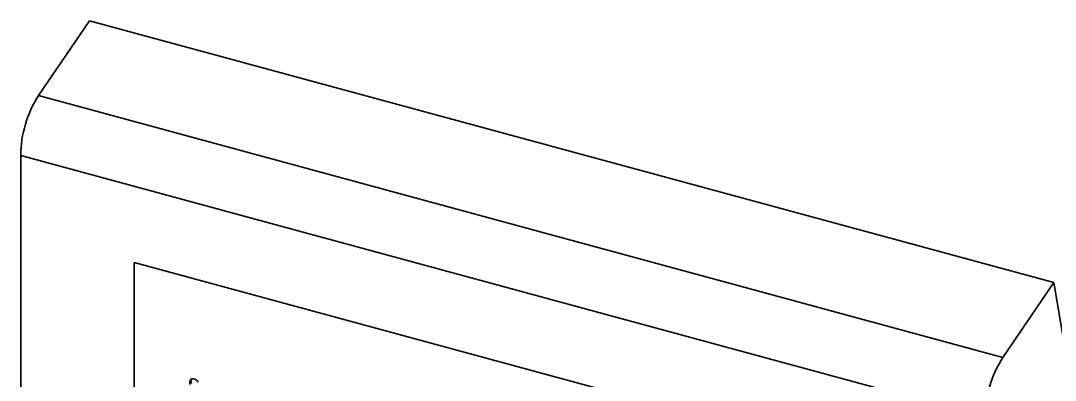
# Model space of a CAD drawing. Header units: millimetres. Extents: x 0 to 594, y 0 to 420.
# Drawn here: x 498.6 to 552.4, y 154.5 to 173.2 of the extents above; entities that cross this region are included whole.
import ezdxf

# ---------------------------------------------------------------- set-up
doc = ezdxf.new("R2010")
doc.units = ezdxf.units.MM

msp = doc.modelspace()

# ---------------------------------------------------------------- linework, layer by layer
at = {"color": 7, "linetype": 'Continuous', "lineweight": 35}
for p, q in [((502.213612, 173.211291), (499.559526, 169.314652)), ((552.330639, 159.590557), (502.213612, 173.211291)), ((549.676553, 155.693917), (499.559526, 169.314652)), ((548.754138, 152.585718), (498.637111, 166.206453)), ((498.637111, 166.206453), (498.637111, 86.243777)), ((504.533232, 160.643505), (542.858017, 150.227649)), ((504.533232, 134.928486), (504.533232, 160.643505)), ((504.533232, 160.643505), (542.858017, 150.227649)), ((504.533232, 134.928486), (504.533232, 160.643505)), ((552.330639, 159.590557), (549.676553, 155.693917)), ((556.532394, 134.890414), (552.330639, 159.590557))]:
    msp.add_line(p, q, dxfattribs=at)
at = {"color": 7, "linetype": 'Continuous', "lineweight": 35, "flags": 128}
msp.add_lwpolyline([(507.861201, 154.405182), (507.814765, 154.47338), (507.75288, 154.529149), (507.681606, 154.567029), (507.607919, 154.583313), (507.539031, 154.576406), (507.481687, 154.546986), (507.441499, 154.49793), (507.422401, 154.434043), (507.426263, 154.361576), (507.452706, 154.287624)], dxfattribs=at)
at = {"color": 7, "linetype": 'Continuous', "lineweight": 35}
for centre, radius, start, end in [((504.592189, 166.130145), 5.955567, 147.6756899, 179.2658594), ((554.709216, 152.509411), 5.955567, 147.6756899, 179.2658594), ((507.703509, 154.463627), 0.221016, 153.2399183, 211.4353851)]:
    msp.add_arc(centre, radius, start, end, dxfattribs=at)

doc.saveas('drawing.dxf')
